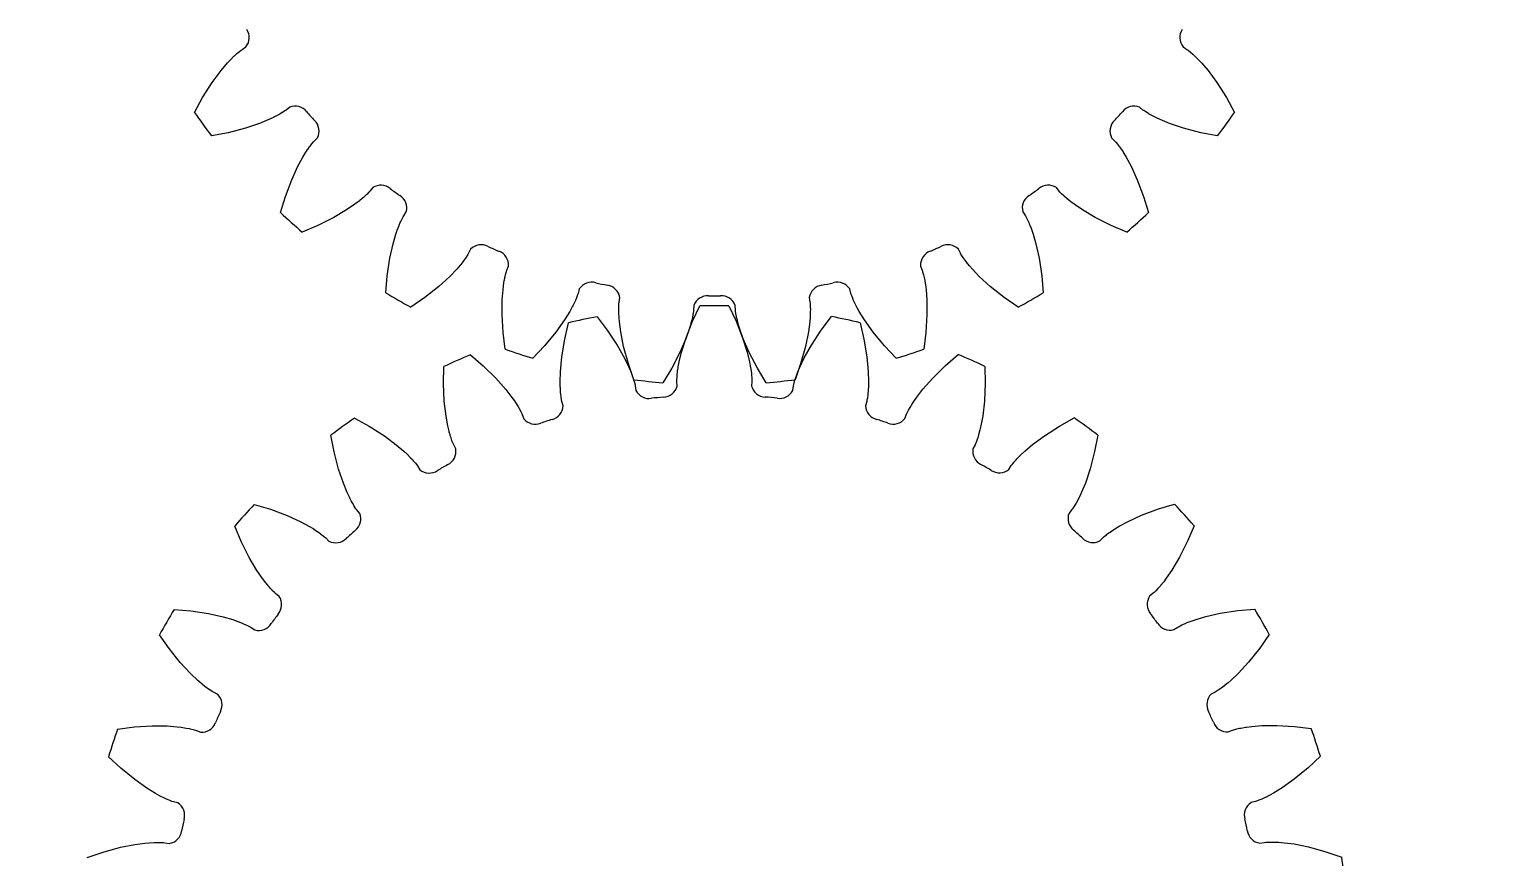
# Model space of a CAD drawing. Extents: x -3282 to 4846, y -1718 to 1845.
# Drawn here: x 4320.6 to 4432, y -786.8 to -723.9 of the extents above; entities that cross this region are included whole.
import ezdxf

# ---------------------------------------------------------------- set-up
doc = ezdxf.new("R2010")
doc.units = 0
doc.linetypes.add('DASHED', pattern=[11.05, 8.7, -2.35])
doc.linetypes.add('DOT', pattern=[2.2, 1.1, -1.1])
doc.layers.get('0').update_dxf_attribs({"linetype": 'CONTINUOUS'})
doc.layers.add('INVISIBLE', color=6, linetype='DOT')

msp = doc.modelspace()

# ---------------------------------------------------------------- linework, layer by layer
at = {"color": 1}
for p, q in [((4336.684682, -725.480173), (4336.752596, -725.430582)), ((4336.75259, -725.430586), (4337.046553, -725.243147)), ((4408.168902, -725.243147), (4408.462865, -725.430586)), ((4408.462865, -725.430586), (4408.554182, -725.497906)), ((4335.154983, -727.03525), (4335.648483, -726.456492)), ((4335.648483, -726.456492), (4335.867525, -726.222564)), ((4335.867525, -726.222564), (4336.13619, -725.954301)), ((4336.13619, -725.954301), (4336.142907, -725.94787)), ((4336.142907, -725.94787), (4336.308929, -725.793399)), ((4336.308929, -725.793399), (4336.364082, -725.744075)), ((4336.364082, -725.744075), (4336.547998, -725.587481)), ((4336.547998, -725.587481), (4336.684682, -725.480173)), ((4408.554182, -725.497906), (4408.735585, -725.644001)), ((4408.735585, -725.644001), (4408.74346, -725.65065)), ((4408.74346, -725.65065), (4408.90653, -725.793402)), ((4408.90653, -725.793402), (4408.983109, -725.863562)), ((4408.983109, -725.863562), (4409.072546, -725.947868)), ((4409.072546, -725.947868), (4409.238691, -726.110943)), ((4409.238691, -726.110943), (4409.291084, -726.164052)), ((4409.291084, -726.164052), (4409.566973, -726.456493)), ((4409.56697, -726.45649), (4410.060472, -727.03525)), ((4334.479932, -727.941947), (4335.154983, -727.03525)), ((4410.060472, -727.03525), (4410.735523, -727.941947)), ((4333.751033, -729.085309), (4334.479932, -727.941947)), ((4410.735523, -727.941947), (4411.464422, -729.085309)), ((4333.133275, -730.209898), (4333.751033, -729.085309)), ((4340.365152, -729.810807), (4340.096048, -730.032461)), ((4405.119407, -730.032461), (4404.850303, -729.810807)), ((4411.464422, -729.085309), (4412.082181, -730.209899)), ((4338.779168, -730.765505), (4338.076233, -731.056007)), ((4339.142546, -730.59349), (4338.779164, -730.765507)), ((4339.209246, -730.560073), (4339.142546, -730.59349)), ((4339.415681, -730.452453), (4339.209246, -730.560073)), ((4339.523499, -730.393446), (4339.415681, -730.452453)), ((4339.613889, -730.342295), (4339.523499, -730.393446)), ((4339.800046, -730.231318), (4339.613889, -730.342295)), ((4339.808803, -730.225884), (4339.800046, -730.231318)), ((4340.003804, -730.098505), (4339.808803, -730.225884)), ((4340.096048, -730.032461), (4340.003804, -730.098505)), ((4405.187552, -730.081722), (4405.119401, -730.032456)), ((4405.331846, -730.178556), (4405.187552, -730.081722)), ((4405.537609, -730.305081), (4405.331846, -730.178556)), ((4405.601562, -730.342292), (4405.537609, -730.305081)), ((4405.799776, -730.452454), (4405.601562, -730.342292)), ((4405.807968, -730.456854), (4405.799776, -730.452454)), ((4406.146123, -730.629473), (4405.807968, -730.456854)), ((4406.436289, -730.765506), (4406.146123, -730.629473)), ((4407.139222, -731.056007), (4406.43629, -730.765507)), ((4335.692668, -731.75774), (4334.432221, -731.997745)), ((4337.005311, -731.417834), (4335.692668, -731.75774)), ((4338.076233, -731.056007), (4337.005311, -731.417834)), ((4408.210144, -731.417834), (4407.139222, -731.056007)), ((4409.522787, -731.75774), (4408.210144, -731.417834)), ((4410.783233, -731.997745), (4409.522787, -731.75774)), ((4341.520289, -733.351536), (4341.727308, -733.033277)), ((4341.727308, -733.033277), (4341.732541, -733.02559)), ((4341.732541, -733.02559), (4341.862818, -732.839977)), ((4341.862818, -732.839977), (4341.906511, -732.780264)), ((4341.906511, -732.780264), (4342.05385, -732.588853)), ((4342.05385, -732.588853), (4342.165237, -732.455472)), ((4342.165237, -732.455472), (4342.221356, -732.392844)), ((4342.221351, -732.39285), (4342.46992, -732.148388)), ((4402.745535, -732.148388), (4402.994104, -732.39285)), ((4402.994104, -732.39285), (4403.069428, -732.477684)), ((4403.069428, -732.477684), (4403.216493, -732.658303)), ((4403.216493, -732.658303), (4403.222813, -732.666444)), ((4403.222813, -732.666444), (4403.352639, -732.83998)), ((4403.352639, -732.83998), (4403.412959, -732.924529)), ((4403.412959, -732.924529), (4403.482913, -733.025588)), ((4403.482913, -733.025588), (4403.611521, -733.219643)), ((4403.611521, -733.219643), (4403.651728, -733.282484)), ((4340.520498, -735.321844), (4340.992284, -734.29461)), ((4340.992284, -734.29461), (4341.35467, -733.625894)), ((4341.35467, -733.625893), (4341.520289, -733.351536)), ((4403.651728, -733.282484), (4403.860786, -733.625895)), ((4403.860784, -733.625891), (4404.223171, -734.29461)), ((4404.223171, -734.29461), (4404.694957, -735.321844)), ((4340.045245, -736.591767), (4340.520498, -735.321844)), ((4404.694957, -735.321844), (4405.17021, -736.591767)), ((4346.200341, -736.455073), (4346.041326, -736.602328)), ((4346.207777, -736.447937), (4346.200341, -736.455073)), ((4346.372034, -736.282798), (4346.207777, -736.447937)), ((4346.44853, -736.199019), (4346.372034, -736.282798)), ((4346.66567, -735.926258), (4346.44853, -736.199019)), ((4398.766925, -736.199019), (4398.549785, -735.926258)), ((4398.823339, -736.261371), (4398.76692, -736.199013)), ((4398.944346, -736.38609), (4398.823339, -736.261371)), ((4399.119307, -736.55263), (4398.944346, -736.38609)), ((4399.174126, -736.602325), (4399.119307, -736.55263)), ((4339.674802, -737.82022), (4340.045245, -736.591767)), ((4344.685661, -737.620141), (4343.713369, -738.196718)), ((4345.312836, -737.189839), (4344.685661, -737.620141)), ((4345.63251, -736.946032), (4345.312832, -737.189842)), ((4345.690804, -736.899477), (4345.63251, -736.946032)), ((4345.870352, -736.751289), (4345.690804, -736.899477)), ((4345.963546, -736.671155), (4345.870352, -736.751289)), ((4346.041326, -736.602328), (4345.963546, -736.671155)), ((4399.345104, -736.75129), (4399.174126, -736.602325)), ((4399.352203, -736.757298), (4399.345104, -736.75129)), ((4399.647079, -736.996451), (4399.352203, -736.757298)), ((4399.902621, -737.18984), (4399.647079, -736.996451)), ((4400.529794, -737.620141), (4399.902621, -737.189841)), ((4401.502086, -738.196718), (4400.529794, -737.620141)), ((4405.17021, -736.591767), (4405.540653, -737.820221)), ((4342.50008, -738.80211), (4341.317077, -739.298933)), ((4343.713369, -738.196718), (4342.50008, -738.80211)), ((4348.531722, -739.149448), (4348.668049, -738.795102)), ((4348.668049, -738.795102), (4348.671569, -738.786494)), ((4348.671569, -738.786494), (4348.760408, -738.577851)), ((4348.760408, -738.577851), (4348.790731, -738.510359)), ((4348.790731, -738.510359), (4348.895054, -738.292498)), ((4348.895054, -738.292498), (4348.976275, -738.138872)), ((4348.976275, -738.138872), (4349.018147, -738.065945)), ((4349.018143, -738.065952), (4349.210454, -737.775152)), ((4396.005001, -737.775152), (4396.197312, -738.065952)), ((4396.197312, -738.065952), (4396.253352, -738.164593)), ((4396.253352, -738.164593), (4396.359651, -738.371841)), ((4396.359651, -738.371841), (4396.364139, -738.381118)), ((4396.364139, -738.381118), (4396.455049, -738.577855)), ((4396.455049, -738.577855), (4396.496471, -738.673097)), ((4396.496471, -738.673097), (4396.543886, -738.786493)), ((4396.543886, -738.786493), (4396.629337, -739.003046)), ((4402.715375, -738.80211), (4401.502086, -738.196718)), ((4403.898377, -739.298932), (4402.715375, -738.80211)), ((4348.211332, -740.181691), (4348.426765, -739.452244)), ((4348.426765, -739.452244), (4348.531722, -739.149448)), ((4396.629337, -739.003046), (4396.6556, -739.072873)), ((4396.6556, -739.072873), (4396.788691, -739.452245)), ((4396.788689, -739.452241), (4397.004123, -740.181691)), ((4347.963429, -741.284568), (4348.211332, -740.181691)), ((4353.886889, -741.00792), (4353.760556, -741.203601)), ((4353.944295, -740.910067), (4353.886889, -741.00792)), ((4354.09998, -740.598121), (4353.944295, -740.910067)), ((4391.27116, -740.910067), (4391.115475, -740.598121)), ((4391.313377, -740.982786), (4391.271156, -740.91006)), ((4391.40581, -741.129938), (4391.313377, -740.982786)), ((4397.004123, -740.181691), (4397.252026, -741.284568)), ((4347.762594, -742.62555), (4347.963429, -741.284568)), ((4353.039422, -742.11536), (4352.515416, -742.666655)), ((4353.301419, -741.810417), (4353.039419, -742.115363)), ((4353.34876, -741.752759), (4353.301419, -741.810417)), ((4353.493575, -741.570479), (4353.34876, -741.752759)), ((4353.568071, -741.472719), (4353.493575, -741.570479)), ((4353.629842, -741.389225), (4353.568071, -741.472719)), ((4353.754766, -741.212127), (4353.629842, -741.389225)), ((4353.760556, -741.203601), (4353.754766, -741.212127)), ((4356.845913, -742.20195), (4356.97356, -741.877522)), ((4388.241895, -741.877522), (4388.369542, -742.20195)), ((4391.542322, -741.329215), (4391.40581, -741.129938)), ((4391.58561, -741.389222), (4391.542322, -741.329215)), ((4391.721881, -741.57048), (4391.58561, -741.389222)), ((4391.727575, -741.577833), (4391.721881, -741.57048)), ((4391.966285, -741.873067), (4391.727575, -741.577833)), ((4392.176035, -742.115361), (4391.966285, -741.873067)), ((4392.700039, -742.666655), (4392.176035, -742.115362)), ((4397.252026, -741.284568), (4397.452861, -742.62555)), ((4347.655656, -743.904178), (4347.762594, -742.62555)), ((4352.515416, -742.666655), (4351.684249, -743.432784)), ((4356.595393, -743.362902), (4356.655068, -742.987956)), ((4356.655068, -742.987956), (4356.656721, -742.978804)), ((4356.656721, -742.978804), (4356.70024, -742.75625)), ((4356.70024, -742.75625), (4356.715868, -742.683928)), ((4356.715868, -742.683928), (4356.772615, -742.449137)), ((4356.772615, -742.449137), (4356.820121, -742.281982)), ((4356.820121, -742.281982), (4356.845915, -742.201943)), ((4388.369542, -742.20195), (4388.403849, -742.310088)), ((4388.403849, -742.310088), (4388.464735, -742.534908)), ((4388.464735, -742.534908), (4388.467197, -742.544915)), ((4388.467197, -742.544915), (4388.515216, -742.756254)), ((4388.515216, -742.756254), (4388.535932, -742.858027)), ((4388.535932, -742.858027), (4388.558733, -742.978802)), ((4388.558733, -742.978802), (4388.597294, -743.20839)), ((4388.597294, -743.20839), (4388.608465, -743.282152)), ((4393.531206, -743.432784), (4392.700039, -742.666655)), ((4397.452861, -742.62555), (4397.559799, -743.90418)), ((4350.623341, -744.277203), (4349.569485, -745.009129)), ((4351.684249, -743.432784), (4350.623341, -744.277203)), ((4356.49662, -744.439201), (4356.555684, -743.680903)), ((4356.555684, -743.680903), (4356.595393, -743.362902)), ((4362.133156, -744.294575), (4362.047783, -744.493777)), ((4362.137047, -744.285031), (4362.133156, -744.294575)), ((4362.219935, -744.06736), (4362.137047, -744.285031)), ((4362.255741, -743.95971), (4362.219935, -744.06736)), ((4362.343167, -743.622213), (4362.255741, -743.95971)), ((4365.36255, -744.620083), (4365.419955, -744.276204)), ((4379.7955, -744.276204), (4379.852905, -744.620083)), ((4382.959714, -743.95971), (4382.872288, -743.622213)), ((4382.985889, -744.039617), (4382.959711, -743.959703)), ((4383.045707, -744.202772), (4382.985889, -744.039617)), ((4383.137804, -744.426077), (4383.045707, -744.202772)), ((4388.608465, -743.282152), (4388.659771, -743.680905)), ((4388.659771, -743.680901), (4388.718835, -744.439201)), ((4394.592114, -744.277203), (4393.531206, -743.432784)), ((4395.645969, -745.009129), (4394.592114, -744.277203)), ((4356.483435, -745.569519), (4356.49662, -744.439201)), ((4361.621236, -745.326798), (4361.223303, -745.974993)), ((4361.814108, -744.974047), (4361.621234, -745.326802)), ((4361.848426, -744.907806), (4361.814108, -744.974047)), ((4361.952178, -744.699401), (4361.848426, -744.907806)), ((4362.004721, -744.588289), (4361.952178, -744.699401)), ((4362.047783, -744.493777), (4362.004721, -744.588289)), ((4365.335305, -745.192556), (4365.335555, -745.118566)), ((4365.339009, -745.419296), (4365.335305, -745.192556)), ((4365.335555, -745.118566), (4365.342247, -744.877107)), ((4365.339295, -745.428591), (4365.339009, -745.419296)), ((4365.35888, -745.807751), (4365.339295, -745.428591)), ((4365.342247, -744.877107), (4365.353961, -744.703728)), ((4365.353961, -744.703728), (4365.362551, -744.620075)), ((4370.94075, -746.066847), (4371.487074, -744.905873)), ((4371.006977, -745.327407), (4370.971157, -745.557555)), ((4371.019619, -745.214665), (4371.006977, -745.327407)), ((4371.034965, -744.866365), (4371.019619, -745.214665)), ((4373.696973, -744.905151), (4374.244056, -746.065766)), ((4374.195836, -745.214665), (4374.18049, -744.866365)), ((4374.204826, -745.298268), (4374.195835, -745.214657)), ((4374.229415, -745.470294), (4374.204826, -745.298268)), ((4374.273071, -745.707867), (4374.229415, -745.470294)), ((4379.852905, -744.620083), (4379.863979, -744.73299)), ((4379.863979, -744.73299), (4379.876793, -744.965556)), ((4379.876446, -745.419294), (4379.86643, -745.651881)), ((4379.879253, -745.296417), (4379.876446, -745.419294)), ((4379.876793, -744.965556), (4379.87712, -744.975857)), ((4379.87712, -744.975857), (4379.88015, -745.192561)), ((4379.88015, -745.192561), (4379.879253, -745.296417)), ((4383.16767, -744.493772), (4383.137804, -744.426077)), ((4383.263277, -744.699402), (4383.16767, -744.493772)), ((4383.267319, -744.707778), (4383.263277, -744.699402)), ((4383.439429, -745.046192), (4383.267319, -744.707778)), ((4383.59422, -745.3268), (4383.439429, -745.046192)), ((4383.992152, -745.974993), (4383.59422, -745.326801)), ((4388.718835, -744.439201), (4388.73202, -745.569519)), ((4356.565794, -746.922954), (4356.483435, -745.569519)), ((4361.223303, -745.974993), (4360.569585, -746.89719)), ((4361.240886, -747.436756), (4361.533891, -746.187565)), ((4363.695349, -745.727395), (4364.471782, -746.748903)), ((4365.386155, -746.127059), (4365.35888, -745.807751)), ((4365.48604, -746.881066), (4365.386155, -746.127059)), ((4370.4446, -747.328752), (4370.94075, -746.066847)), ((4370.798529, -746.298656), (4370.683212, -746.683804)), ((4370.818325, -746.226728), (4370.798529, -746.298656)), ((4370.87648, -746.001305), (4370.818325, -746.226728)), ((4370.904773, -745.881697), (4370.87648, -746.001305)), ((4370.927244, -745.780297), (4370.904773, -745.881697)), ((4370.969335, -745.567699), (4370.927244, -745.780297)), ((4370.971157, -745.557555), (4370.969335, -745.567699)), ((4374.244056, -746.065766), (4374.741032, -747.327346)), ((4374.28821, -745.780293), (4374.273071, -745.707867)), ((4374.338975, -746.001307), (4374.28821, -745.780293)), ((4374.341187, -746.01034), (4374.338975, -746.001307)), ((4374.439176, -746.377142), (4374.341187, -746.01034)), ((4374.532243, -746.683802), (4374.439176, -746.377142)), ((4379.829301, -746.127056), (4379.729415, -746.881066)), ((4379.86202, -745.726354), (4379.8293, -746.127061)), ((4379.86643, -745.651881), (4379.86202, -745.726354)), ((4380.713469, -746.743588), (4381.489234, -745.721571)), ((4383.650993, -746.180329), (4383.944815, -747.429327)), ((4384.64587, -746.89719), (4383.992152, -745.974993)), ((4388.73202, -745.569519), (4388.649661, -746.922954)), ((4356.727035, -748.195875), (4356.565794, -746.922954)), ((4360.569585, -746.89719), (4359.707426, -747.943732)), ((4361.017943, -748.774241), (4361.240886, -747.436756)), ((4364.471782, -746.748903), (4365.220195, -747.879587)), ((4365.70815, -747.989425), (4365.48604, -746.881066)), ((4370.428743, -747.400565), (4369.981046, -748.438525)), ((4370.108205, -748.407932), (4370.4446, -747.328752)), ((4370.683213, -746.6838), (4370.428743, -747.400565)), ((4374.786712, -747.400565), (4374.532243, -746.683802)), ((4374.741032, -747.327346), (4375.078133, -748.406306)), ((4375.234409, -748.438525), (4374.786712, -747.400565)), ((4379.729415, -746.881066), (4379.507305, -747.989425)), ((4379.965797, -747.874762), (4380.713469, -746.743588)), ((4383.944815, -747.429327), (4384.168633, -748.766665)), ((4385.508029, -747.943732), (4384.64587, -746.89719)), ((4388.649661, -746.922954), (4388.48842, -748.195876)), ((4354.083238, -748.611126), (4355.055088, -749.448882)), ((4359.707426, -747.943732), (4358.828774, -748.878773)), ((4360.913273, -749.899779), (4361.017943, -748.774241)), ((4365.220195, -747.879587), (4365.774258, -748.864882)), ((4366.070104, -749.296161), (4365.70815, -747.989425)), ((4369.981046, -748.438525), (4369.355315, -749.641451)), ((4369.930293, -749.147429), (4370.108205, -748.407932)), ((4375.078133, -748.406306), (4375.256529, -749.145684)), ((4375.86014, -749.641451), (4375.234409, -748.438525)), ((4379.507305, -747.989425), (4379.145351, -749.296161)), ((4379.412378, -748.860419), (4379.965797, -747.874762)), ((4384.168633, -748.766665), (4384.27404, -749.892135)), ((4386.38668, -748.878772), (4385.508029, -747.943732)), ((4390.131928, -749.437403), (4391.103231, -748.599011)), ((4352.037807, -750.793445), (4352.064688, -749.510633)), ((4355.055088, -749.448882), (4356.022228, -750.399254)), ((4360.892999, -750.660106), (4360.913273, -749.899779)), ((4365.774258, -748.864882), (4366.10248, -749.551012)), ((4366.492477, -750.507742), (4366.070104, -749.296161)), ((4366.102481, -749.551013), (4366.227189, -749.846223)), ((4366.227189, -749.846223), (4366.363098, -750.200729)), ((4369.355315, -749.641451), (4368.69027, -750.73874)), ((4369.794058, -749.968341), (4369.809654, -749.846426)), ((4369.809654, -749.846426), (4369.843851, -749.616148)), ((4369.843851, -749.616148), (4369.855997, -749.542541)), ((4369.855997, -749.542541), (4369.930294, -749.147425)), ((4375.256529, -749.145684), (4375.317134, -749.460372)), ((4375.317134, -749.460372), (4375.376367, -749.835388)), ((4375.376367, -749.835388), (4375.377626, -749.844602)), ((4375.377626, -749.844602), (4375.405084, -750.069703)), ((4376.525184, -750.738739), (4375.86014, -749.641451)), ((4379.145351, -749.296161), (4378.722978, -750.507743)), ((4378.902599, -749.987271), (4378.929783, -749.917797)), ((4378.929783, -749.917797), (4379.084606, -749.546763)), ((4379.084604, -749.546767), (4379.412378, -748.860419)), ((4384.27404, -749.892135), (4384.294811, -750.652446)), ((4389.16541, -750.388409), (4390.131928, -749.437403)), ((4393.122368, -749.497199), (4393.150089, -750.779992)), ((4352.097815, -752.148055), (4352.037807, -750.793445)), ((4356.022228, -750.399254), (4356.769039, -751.247822)), ((4360.902475, -751.062031), (4360.892999, -750.660102)), ((4360.905898, -751.136555), (4360.902475, -751.062031)), ((4366.363098, -750.200729), (4366.366245, -750.20948)), ((4366.366245, -750.20948), (4366.439904, -750.423953)), ((4366.439904, -750.423953), (4366.462554, -750.494392)), ((4366.462554, -750.494392), (4366.53088, -750.726078)), ((4366.53088, -750.726078), (4366.573371, -750.894578)), ((4366.573371, -750.894578), (4366.591079, -750.976785)), ((4366.591078, -750.976778), (4366.642859, -751.321548)), ((4369.749786, -750.643739), (4369.750537, -750.530293)), ((4369.771046, -750.991727), (4369.749786, -750.643739)), ((4369.750537, -750.530293), (4369.762028, -750.297658)), ((4369.762028, -750.297658), (4369.762776, -750.287379)), ((4369.762776, -750.287379), (4369.782343, -750.071538)), ((4369.782343, -750.071538), (4369.794058, -749.968341)), ((4375.405084, -750.069703), (4375.412594, -750.143312)), ((4375.412594, -750.143312), (4375.431257, -750.384141)), ((4375.438016, -750.641878), (4375.416984, -750.98988)), ((4375.431257, -750.384141), (4375.437786, -750.557793)), ((4375.437786, -750.557793), (4375.438016, -750.641885)), ((4378.545385, -751.317653), (4378.596941, -750.972849)), ((4378.596941, -750.972849), (4378.621263, -750.862038)), ((4378.621263, -750.862038), (4378.68087, -750.636876)), ((4378.68087, -750.636876), (4378.683738, -750.626977)), ((4378.683738, -750.626977), (4378.747754, -750.419921)), ((4378.747754, -750.419921), (4378.780668, -750.321415)), ((4378.780668, -750.321415), (4378.821271, -750.205406)), ((4378.821271, -750.205406), (4378.902599, -749.987271)), ((4384.288665, -750.972858), (4384.268634, -751.351995)), ((4384.294811, -750.652446), (4384.288665, -750.972858)), ((4388.419156, -751.237465), (4389.16541, -750.388409)), ((4393.150089, -750.779992), (4393.090968, -752.134641)), ((4352.229445, -753.27076), (4352.097815, -752.148055)), ((4356.769039, -751.247822), (4357.232743, -751.850717)), ((4357.232743, -751.850718), (4357.416104, -752.113549)), ((4357.416104, -752.113549), (4357.622749, -752.432051)), ((4360.920325, -751.368911), (4360.905898, -751.136555)), ((4360.930418, -751.491405), (4360.920325, -751.368911)), ((4360.940415, -751.594782), (4360.930418, -751.491405)), ((4360.966151, -751.809974), (4360.940415, -751.594782)), ((4360.967557, -751.820184), (4360.966151, -751.809974)), ((4361.004684, -752.050124), (4360.967557, -751.820184)), ((4361.027536, -752.161248), (4361.004684, -752.050124)), ((4361.120683, -752.497212), (4361.027536, -752.161248)), ((4384.161256, -752.153678), (4384.06833, -752.489702)), ((4384.178514, -752.071383), (4384.161255, -752.153685)), ((4384.208232, -751.900168), (4384.178514, -752.071383)), ((4384.240048, -751.660721), (4384.208232, -751.900168)), ((4384.248006, -751.58716), (4384.240048, -751.660721)), ((4384.267949, -751.361269), (4384.248006, -751.58716)), ((4384.268634, -751.351995), (4384.267949, -751.361269)), ((4387.686231, -752.233703), (4387.727265, -752.171399)), ((4387.727265, -752.171399), (4387.955847, -751.840662)), ((4387.955844, -751.840666), (4388.419156, -751.237465)), ((4393.090968, -752.134641), (4392.960072, -753.257431)), ((4352.367695, -754.018687), (4352.229445, -753.27076)), ((4357.622749, -752.432051), (4357.627646, -752.439957)), ((4357.627646, -752.439957), (4357.744287, -752.634428)), ((4357.744287, -752.634428), (4357.781088, -752.698619)), ((4357.781088, -752.698619), (4357.896091, -752.911036)), ((4357.896091, -752.911036), (4357.972687, -753.067019)), ((4357.972687, -753.067019), (4358.007099, -753.143748)), ((4358.007097, -753.143741), (4358.129428, -753.470212)), ((4387.060221, -753.460744), (4387.182339, -753.134194)), ((4387.182339, -753.134194), (4387.229168, -753.030861)), ((4387.229168, -753.030861), (4387.334286, -752.823012)), ((4387.334286, -752.823012), (4387.33915, -752.813926)), ((4387.33915, -752.813926), (4387.444817, -752.624705)), ((4387.444817, -752.624705), (4387.497492, -752.535195)), ((4387.497492, -752.535195), (4387.561327, -752.430163)), ((4387.561327, -752.430163), (4387.686231, -752.233703)), ((4392.960072, -753.257431), (4392.822313, -754.005446)), ((4345.280737, -753.430311), (4346.405528, -754.047701)), ((4346.405528, -754.047701), (4347.549128, -754.776226)), ((4352.460528, -754.409858), (4352.367694, -754.018683)), ((4352.479371, -754.482043), (4352.460528, -754.409858)), ((4392.749683, -754.317579), (4392.651263, -754.684266)), ((4392.822313, -754.005447), (4392.749683, -754.317579)), ((4397.641373, -754.759833), (4398.784496, -754.03056)), ((4398.784496, -754.03056), (4399.908885, -753.412434)), ((4343.733732, -755.99021), (4343.493314, -754.729842)), ((4347.549128, -754.776226), (4348.456046, -755.45098)), ((4348.456046, -755.45098), (4349.034966, -755.944291)), ((4352.541793, -754.706321), (4352.479371, -754.482043)), ((4352.577132, -754.82404), (4352.541793, -754.706321)), ((4352.608405, -754.92308), (4352.577132, -754.82404)), ((4352.678319, -755.128218), (4352.608405, -754.92308)), ((4352.681817, -755.137913), (4352.678319, -755.128218)), ((4352.76594, -755.355109), (4352.681817, -755.137913)), ((4352.811397, -755.459053), (4352.76594, -755.355109)), ((4352.972358, -755.768309), (4352.811397, -755.459053)), ((4392.379552, -755.446105), (4392.218793, -755.755466)), ((4392.413543, -755.369196), (4392.379549, -755.446112)), ((4392.478209, -755.207902), (4392.413543, -755.369196)), ((4392.559113, -754.980303), (4392.478209, -755.207902)), ((4392.582192, -754.910003), (4392.559113, -754.980303)), ((4392.648665, -754.693195), (4392.582192, -754.910003)), ((4392.651263, -754.684266), (4392.648665, -754.693195)), ((4396.156298, -755.928872), (4396.734898, -755.435181)), ((4396.734898, -755.435181), (4397.641373, -754.759833)), ((4401.697155, -754.710796), (4401.457563, -755.971321)), ((4344.074068, -757.302742), (4343.733732, -755.99021)), ((4349.034966, -755.944291), (4349.268965, -756.163256)), ((4349.268965, -756.163256), (4349.537316, -756.431834)), ((4349.537316, -756.431834), (4349.543749, -756.438548)), ((4349.543749, -756.438548), (4349.698275, -756.604519)), ((4349.698275, -756.604519), (4349.747616, -756.659656)), ((4395.350728, -756.752647), (4395.493427, -756.58953)), ((4395.493427, -756.58953), (4395.563562, -756.512927)), ((4395.563562, -756.512927), (4395.647839, -756.423463)), ((4395.647839, -756.423463), (4395.810859, -756.257265)), ((4395.810859, -756.257265), (4395.863951, -756.204854)), ((4395.863951, -756.204854), (4396.156302, -755.92887)), ((4401.457563, -755.971321), (4401.118086, -757.284075)), ((4344.436245, -758.373546), (4344.074068, -757.302742)), ((4349.747616, -756.659656), (4349.904271, -756.843521)), ((4349.904271, -756.843521), (4350.011623, -756.98017)), ((4350.011623, -756.98017), (4350.061237, -757.048068)), ((4350.061233, -757.048062), (4350.248768, -757.341964)), ((4394.943413, -757.327338), (4395.130756, -757.033313)), ((4395.130756, -757.033313), (4395.198046, -756.941975)), ((4395.198046, -756.941975), (4395.344081, -756.760523)), ((4395.344081, -756.760523), (4395.350728, -756.752647)), ((4401.118086, -757.284075), (4400.75661, -758.355116)), ((4344.726977, -759.076385), (4344.436245, -758.373546)), ((4400.75661, -758.355116), (4400.466339, -759.058143)), ((4337.672556, -759.974328), (4338.90113, -760.344369)), ((4344.899111, -759.439707), (4344.726975, -759.076381)), ((4344.93255, -759.506396), (4344.899111, -759.439707)), ((4345.040237, -759.712796), (4344.93255, -759.506396)), ((4345.09928, -759.820594), (4345.040237, -759.712796)), ((4345.150461, -759.910968), (4345.09928, -759.820594)), ((4345.261498, -760.097088), (4345.150461, -759.910968)), ((4400.006208, -759.956974), (4399.87975, -760.162779)), ((4400.043398, -759.893009), (4400.006208, -759.956974)), ((4400.153495, -759.694759), (4400.043398, -759.893009)), ((4400.157893, -759.686565), (4400.153495, -759.694759)), ((4400.330401, -759.348354), (4400.157893, -759.686565)), ((4400.466339, -759.058143), (4400.330401, -759.348354)), ((4406.293013, -760.322316), (4407.521347, -759.951471)), ((4338.90113, -760.344369), (4340.171208, -760.819206)), ((4340.171208, -760.819206), (4341.198597, -761.290656)), ((4345.266935, -760.105844), (4345.261498, -760.097088)), ((4345.394378, -760.300803), (4345.266935, -760.105844)), ((4345.460452, -760.393025), (4345.394378, -760.300803)), ((4345.682194, -760.662057), (4345.460452, -760.393025)), ((4399.733725, -760.375265), (4399.512159, -760.644442)), ((4399.782963, -760.307104), (4399.73372, -760.375271)), ((4399.87975, -760.162779), (4399.782963, -760.307104)), ((4403.996166, -761.270107), (4405.023246, -760.797984)), ((4405.023246, -760.797984), (4406.293013, -760.322316)), ((4336.69159, -762.799927), (4336.19438, -761.617087)), ((4341.198597, -761.290656), (4341.867432, -761.652823)), ((4341.867432, -761.652823), (4342.141843, -761.818352)), ((4342.141843, -761.818352), (4342.46017, -762.025268)), ((4342.46017, -762.025268), (4342.467859, -762.030498)), ((4342.467859, -762.030498), (4342.653515, -762.160714)), ((4342.653515, -762.160714), (4342.713242, -762.204387)), ((4342.713242, -762.204387), (4342.904701, -762.351664)), ((4402.368328, -762.270998), (4402.541822, -762.141114)), ((4402.541822, -762.141114), (4402.626351, -762.080767)), ((4402.626351, -762.080767), (4402.727387, -762.01078)), ((4402.727387, -762.01078), (4402.9214, -761.882108)), ((4402.9214, -761.882108), (4402.984228, -761.841881)), ((4402.984228, -761.841881), (4403.327571, -761.63271)), ((4403.327567, -761.632712), (4403.996166, -761.270107)), ((4409.000595, -761.593263), (4408.50416, -762.776428)), ((4337.297379, -764.013018), (4336.69159, -762.799927)), ((4342.904701, -762.351664), (4343.038118, -762.463008)), ((4343.038118, -762.463008), (4343.100764, -762.519106)), ((4343.100759, -762.519101), (4343.345302, -762.76759)), ((4401.850429, -762.748445), (4402.094809, -762.499796)), ((4402.094809, -762.499796), (4402.179619, -762.424444)), ((4402.179619, -762.424444), (4402.360189, -762.27732)), ((4402.360189, -762.27732), (4402.368328, -762.270998)), ((4408.50416, -762.776428), (4407.899165, -763.989914)), ((4337.874275, -764.985121), (4337.297379, -764.013018)), ((4407.899165, -763.989914), (4407.322906, -764.962395)), ((4338.304782, -765.612155), (4337.874275, -764.985121)), ((4407.322906, -764.962395), (4406.892811, -765.589709)), ((4338.548693, -765.931749), (4338.304779, -765.612152)), ((4338.595267, -765.990028), (4338.548693, -765.931749)), ((4338.743514, -766.169528), (4338.595267, -765.990028)), ((4338.823679, -766.262695), (4338.743514, -766.169528)), ((4338.892531, -766.340453), (4338.823679, -766.262695)), ((4339.039838, -766.49942), (4338.892531, -766.340453)), ((4339.046976, -766.506854), (4339.039838, -766.49942)), ((4339.212169, -766.671056), (4339.046976, -766.506854)), ((4339.295974, -766.747525), (4339.212169, -766.671056)), ((4405.964695, -766.669295), (4405.902355, -766.725734)), ((4406.089374, -766.548247), (4405.964695, -766.669295)), ((4406.255857, -766.373231), (4406.089374, -766.548247)), ((4406.305534, -766.318396), (4406.255857, -766.373231)), ((4406.454443, -766.147369), (4406.305534, -766.318396)), ((4406.460449, -766.140269), (4406.454443, -766.147369)), ((4406.699505, -765.845314), (4406.460449, -766.140269)), ((4406.892811, -765.589709), (4406.699505, -765.845314)), ((4339.568805, -766.964576), (4339.295974, -766.747525)), ((4405.902361, -766.725729), (4405.629672, -766.942958)), ((4331.591209, -767.957172), (4332.869872, -768.063692)), ((4332.869872, -768.063692), (4334.21092, -768.264089)), ((4334.21092, -768.264089), (4335.313878, -768.51163)), ((4335.313878, -768.51163), (4336.043396, -768.726824)), ((4336.043396, -768.726824), (4336.346226, -768.831683)), ((4336.346226, -768.831683), (4336.700617, -768.967893)), ((4408.490562, -768.947921), (4408.707087, -768.862399)), ((4408.707087, -768.862399), (4408.776906, -768.836113)), ((4408.776906, -768.836113), (4409.156235, -768.702899)), ((4409.156231, -768.7029), (4409.88561, -768.487228)), ((4409.88561, -768.487228), (4410.988405, -768.238964)), ((4410.988405, -768.238964), (4412.329322, -768.03769)), ((4412.329322, -768.03769), (4413.607917, -767.930333)), ((4331.219155, -770.92498), (4330.486884, -769.871363)), ((4336.700617, -768.967893), (4336.709226, -768.97141)), ((4336.709226, -768.97141), (4336.917898, -769.060181)), ((4336.917898, -769.060181), (4336.9854, -769.090482)), ((4336.9854, -769.090482), (4337.203295, -769.194734)), ((4337.203295, -769.194734), (4337.356947, -769.275905)), ((4337.356947, -769.275905), (4337.429888, -769.317753)), ((4337.429881, -769.317749), (4337.720744, -769.509964)), ((4407.479398, -769.487137), (4407.770135, -769.294731)), ((4407.770135, -769.294731), (4407.868758, -769.238658)), ((4407.868758, -769.238658), (4408.075971, -769.132292)), ((4408.075971, -769.132292), (4408.085247, -769.1278)), ((4408.085247, -769.1278), (4408.281954, -769.036826)), ((4408.281954, -769.036826), (4408.377182, -768.995373)), ((4408.377182, -768.995373), (4408.490562, -768.947921)), ((4414.713492, -769.843802), (4413.981911, -770.897897)), ((4332.063922, -771.985611), (4331.219155, -770.92498)), ((4413.981911, -770.897897), (4413.137839, -771.95908)), ((4332.830323, -772.816528), (4332.063922, -771.985611)), ((4413.137839, -771.95908), (4412.371982, -772.790499)), ((4333.38179, -773.340352), (4332.830323, -772.816528)), ((4333.686818, -773.60225), (4333.381787, -773.34035)), ((4411.82086, -773.314683), (4411.578635, -773.524512)), ((4412.371982, -772.790499), (4411.82086, -773.314682)), ((4333.744492, -773.649573), (4333.686818, -773.60225)), ((4333.926819, -773.794328), (4333.744492, -773.649573)), ((4334.024603, -773.868792), (4333.926819, -773.794328)), ((4334.108117, -773.930535), (4334.024603, -773.868792)), ((4334.285256, -774.055402), (4334.108117, -773.930535)), ((4334.293784, -774.061189), (4334.285256, -774.055402)), ((4334.489507, -774.187457), (4334.293784, -774.061189)), ((4334.587379, -774.244831), (4334.489507, -774.187457)), ((4334.899375, -774.400414), (4334.587379, -774.244831)), ((4410.615862, -774.219952), (4410.303967, -774.375739)), ((4410.688567, -774.177711), (4410.615855, -774.219956)), ((4410.835689, -774.08523), (4410.688567, -774.177711)), ((4411.034921, -773.948653), (4410.835689, -774.08523)), ((4411.094914, -773.905345), (4411.034921, -773.948653)), ((4411.276128, -773.769015), (4411.094914, -773.905345)), ((4411.283478, -773.763318), (4411.276128, -773.769015)), ((4411.578635, -773.524512), (4411.283478, -773.763318)), ((4327.302481, -777.029955), (4328.57535, -776.868298)), ((4328.57535, -776.868298), (4329.928757, -776.785496)), ((4329.928757, -776.785496), (4331.05908, -776.798311)), ((4331.05908, -776.798311), (4331.817397, -776.857127)), ((4331.817397, -776.857127), (4332.135411, -776.896732)), ((4332.135411, -776.896732), (4332.510377, -776.956284)), ((4332.510377, -776.956284), (4332.519529, -776.957934)), ((4332.519529, -776.957934), (4332.742098, -777.00138)), ((4332.742098, -777.00138), (4332.814425, -777.016984)), ((4332.814425, -777.016984), (4333.049234, -777.073655)), ((4333.049234, -777.073655), (4333.216404, -777.121106)), ((4333.216404, -777.121106), (4333.296451, -777.146874)), ((4333.296445, -777.146872), (4333.620915, -777.274413)), ((4411.584308, -777.248901), (4411.908695, -777.121147)), ((4411.908695, -777.121147), (4412.016821, -777.086805)), ((4412.016821, -777.086805), (4412.241621, -777.025845)), ((4412.241621, -777.025845), (4412.251628, -777.02338)), ((4412.251628, -777.02338), (4412.462951, -776.975291)), ((4412.462951, -776.975291), (4412.564717, -776.954543)), ((4412.564717, -776.954543), (4412.685485, -776.931701)), ((4412.685485, -776.931701), (4412.91506, -776.893066)), ((4412.91506, -776.893066), (4412.988818, -776.881871)), ((4412.988818, -776.881871), (4413.387554, -776.830434)), ((4413.38755, -776.830434), (4414.145831, -776.771122)), ((4414.145831, -776.771122), (4415.276145, -776.757567)), ((4415.276145, -776.757567), (4416.629606, -776.839484)), ((4416.629606, -776.839484), (4417.902581, -777.000308)), ((4327.5556, -780.010263), (4326.620271, -779.131918)), ((4328.602424, -780.87208), (4327.5556, -780.010263)), ((4417.651412, -779.980781), (4416.605152, -780.843282)), ((4418.586165, -779.101824), (4417.651412, -779.980781)), ((4329.524834, -781.525496), (4328.602424, -780.87208)), ((4416.605152, -780.843282), (4415.68317, -781.497302)), ((4330.17316, -781.923217), (4329.524834, -781.525496)), ((4330.525974, -782.115973), (4330.173156, -781.923215)), ((4330.592226, -782.15027), (4330.525974, -782.115973)), ((4330.800665, -782.253954), (4330.592226, -782.15027)), ((4330.911794, -782.306461), (4330.800665, -782.253954)), ((4414.407818, -782.226594), (4414.202219, -782.322268)), ((4414.416192, -782.22255), (4414.407818, -782.226594)), ((4414.754549, -782.050329), (4414.416192, -782.22255)), ((4415.035107, -781.895446), (4414.754549, -782.050329)), ((4415.68317, -781.497302), (4415.035107, -781.895446)), ((4331.006321, -782.349491), (4330.911794, -782.306461)), ((4331.20555, -782.4348), (4331.006321, -782.349491)), ((4331.215095, -782.438687), (4331.20555, -782.4348)), ((4331.432793, -782.521504), (4331.215095, -782.438687)), ((4331.540455, -782.557275), (4331.432793, -782.521504)), ((4331.877981, -782.64459), (4331.540455, -782.557275)), ((4413.668225, -782.5304), (4413.330756, -782.617936)), ((4413.748123, -782.504198), (4413.668218, -782.530402)), ((4413.911258, -782.444327), (4413.748123, -782.504198)), ((4414.134533, -782.352157), (4413.911258, -782.444327)), ((4414.202219, -782.322268), (4414.134533, -782.352157)), ((4414.442517, -785.625881), (4414.675079, -785.612992)), ((4414.675079, -785.612992), (4414.68538, -785.612661)), ((4414.68538, -785.612661), (4414.902083, -785.60956)), ((4414.902083, -785.60956), (4415.005939, -785.610423)), ((4415.005939, -785.610423), (4415.128817, -785.61319)), ((4415.128817, -785.61319), (4415.361408, -785.62313)), ((4324.99381, -786.796153), (4326.205253, -786.373384)), ((4326.205253, -786.373384), (4327.51187, -786.011002)), ((4327.51187, -786.011002), (4328.620156, -785.78853)), ((4328.620156, -785.78853), (4329.374131, -785.688398)), ((4329.374131, -785.688398), (4329.69343, -785.661018)), ((4329.69343, -785.661018), (4330.072584, -785.641309)), ((4330.072584, -785.641309), (4330.081879, -785.641021)), ((4330.081879, -785.641021), (4330.308617, -785.637242)), ((4330.308617, -785.637242), (4330.382607, -785.637468)), ((4330.382607, -785.637468), (4330.624068, -785.644081)), ((4330.624068, -785.644081), (4330.797451, -785.655738)), ((4330.797451, -785.655738), (4330.881107, -785.6643)), ((4330.881099, -785.6643), (4331.224997, -785.721593)), ((4413.985754, -785.69451), (4414.329614, -785.636992)), ((4414.329614, -785.636992), (4414.442517, -785.625881)), ((4415.361408, -785.62313), (4415.435882, -785.627515)), ((4415.435882, -785.627515), (4415.836599, -785.660104)), ((4415.836595, -785.660104), (4416.590638, -785.759742)), ((4416.590638, -785.759742), (4417.69907, -785.98149)), ((4417.69907, -785.98149), (4419.005923, -786.343016)), ((4419.005923, -786.343016), (4420.217644, -786.764993))]:
    msp.add_line(p, q, dxfattribs=at)
for radius in [175, 154.196077, 150, 144]:
    msp.add_circle((4372.607727, -792.895823), radius, dxfattribs=at)
for centre, radius, start, end in [((4336.174564, -724.532331), 1.125, 320.814253, 33.619877), ((4409.040891, -724.532331), 1.125, 146.380123, 219.185747), ((4340.771719, -730.859772), 1.125, 38.380123, 111.185747), ((4404.443736, -730.859772), 1.125, 68.814253, 141.619877), ((4372.605274, -702.897606), 48, 214.680946, 217.319054), ((4372.607727, -702.895823), 41.25, 221.374728, 222.625272), ((4341.469199, -731.634402), 1.125, 332.814253, 45.619877), ((4403.746256, -731.634402), 1.125, 134.380123, 207.185747), ((4372.607727, -702.895823), 41.25, 317.374728, 318.625272), ((4372.610181, -702.897606), 48, 322.680946, 325.319054), ((4347.281444, -736.867771), 1.125, 50.380123, 123.185747), ((4372.607727, -702.895823), 41.25, 233.374728, 234.625272), ((4348.124737, -737.480459), 1.125, 344.814253, 57.619877), ((4397.090718, -737.480459), 1.125, 122.380123, 195.185747), ((4372.607727, -702.895823), 41.25, 305.374728, 306.625272), ((4397.934011, -736.867771), 1.125, 56.814253, 129.619877), ((4372.605698, -702.898077), 48, 226.680946, 229.319054), ((4372.609757, -702.898077), 48, 310.680946, 313.319054), ((4354.898049, -741.391033), 1.125, 62.380123, 135.185747), ((4372.607727, -702.895823), 41.25, 245.374728, 246.625272), ((4355.850299, -741.815002), 1.125, 356.814253, 69.619877), ((4389.365156, -741.815002), 1.125, 110.380123, 183.185747), ((4372.607727, -702.895823), 41.25, 293.374728, 294.625272), ((4390.317406, -741.391033), 1.125, 44.814253, 117.619877), ((4363.288653, -744.23187), 1.125, 74.380123, 147.185747), ((4372.607727, -702.895823), 41.25, 257.374728, 258.625272), ((4372.607727, -702.895823), 41.25, 281.374728, 282.625272), ((4381.926802, -744.23187), 1.125, 32.814253, 105.619877), ((4372.606211, -702.89845), 48, 238.680946, 241.319054), ((4364.308241, -744.44859), 1.125, 8.814253, 81.619877), ((4372.086544, -745.266122), 1.125, 86.380123, 159.185747), ((4372.607727, -702.895823), 41.25, 269.374728, 270.625272), ((4373.128911, -745.266122), 1.125, 20.814253, 93.619877), ((4380.907214, -744.44859), 1.125, 98.380123, 171.185747), ((4372.609244, -702.89845), 48, 298.680946, 301.319054), ((4372.607726, -792.89279), 48, 88.699696, 91.337803), ((4372.607096, -792.892857), 48, 100.699696, 103.337803), ((4372.608357, -792.892856), 48, 76.699696, 79.337803), ((4372.606493, -792.893053), 48, 112.699696, 115.337803), ((4372.60679, -702.898708), 48, 250.680946, 253.319054), ((4372.608665, -702.898708), 48, 286.680946, 289.319054), ((4372.60896, -792.893052), 48, 64.699696, 67.337803), ((4372.60741, -702.898839), 48, 262.680946, 265.319054), ((4368.683347, -750.704436), 1.125, 272.398873, 345.204496), ((4376.504494, -750.701877), 1.125, 194.833002, 267.638626), ((4372.608045, -702.898839), 48, 274.680946, 277.319054), ((4367.646726, -750.813733), 1.125, 206.833002, 279.638626), ((4372.607727, -792.895823), 41.25, 95.393477, 96.644021), ((4372.607727, -792.895823), 41.25, 83.393477, 84.644021), ((4377.541187, -750.810495), 1.125, 260.398873, 333.204496), ((4359.997021, -752.442344), 1.125, 284.398873, 357.204496), ((4385.191955, -752.434099), 1.125, 182.833002, 255.638626), ((4372.605944, -792.89337), 48, 124.699696, 127.337803), ((4359.005777, -752.764777), 1.125, 218.833002, 291.638626), ((4372.607727, -792.895823), 41.25, 107.393477, 108.644021), ((4372.607727, -792.895823), 41.25, 71.393477, 72.644021), ((4386.18341, -752.755884), 1.125, 248.398873, 321.204496), ((4372.609509, -792.893369), 48, 52.699696, 55.337803), ((4351.861844, -755.948263), 1.125, 296.398873, 9.204496), ((4393.329425, -755.934693), 1.125, 170.833002, 243.638626), ((4350.959299, -756.469742), 1.125, 230.833002, 303.638626), ((4372.607727, -792.895823), 41.25, 119.393477, 120.644021), ((4372.607727, -792.895823), 41.25, 59.393477, 60.644021), ((4394.232312, -756.455581), 1.125, 236.398873, 309.204496), ((4372.605473, -792.893795), 48, 136.699696, 139.337803), ((4372.609981, -792.893793), 48, 40.699696, 43.337803), ((4344.633362, -761.068967), 1.125, 308.398873, 21.204496), ((4400.561257, -761.050666), 1.125, 158.833002, 231.638626), ((4372.607727, -792.895823), 41.25, 131.393477, 132.644021), ((4372.607727, -792.895823), 41.25, 47.393477, 48.644021), ((4343.858961, -761.7667), 1.125, 242.833002, 315.638626), ((4401.336115, -761.747892), 1.125, 224.398873, 297.204496), ((4338.627493, -767.580658), 1.125, 320.398873, 33.204496), ((4406.571386, -767.558424), 1.125, 146.833002, 219.638626), ((4372.6051, -792.894308), 48, 148.699696, 151.337803), ((4372.607727, -792.895823), 41.25, 143.393477, 144.644021), ((4372.607727, -792.895823), 41.25, 35.393477, 36.644021), ((4372.610353, -792.894306), 48, 28.699696, 31.337803), ((4338.015082, -768.424151), 1.125, 254.833002, 327.638626), ((4407.18435, -768.401516), 1.125, 212.398873, 285.204496), ((4334.106724, -775.198743), 1.125, 332.398873, 45.204496), ((4411.09714, -775.173549), 1.125, 134.833002, 207.638626), ((4333.683067, -776.151131), 1.125, 266.833002, 339.638626), ((4372.607727, -792.895823), 41.25, 155.393477, 156.644021), ((4372.607727, -792.895823), 41.25, 23.393477, 24.644021), ((4411.521421, -776.12566), 1.125, 200.398873, 273.204496), ((4372.604843, -792.894887), 48, 160.699696, 163.337803), ((4372.610612, -792.894885), 48, 16.699696, 19.337803), ((4331.268634, -783.590275), 1.125, 344.398873, 57.204496), ((4413.940722, -783.563222), 1.125, 122.833002, 195.638626), ((4372.607727, -792.895823), 41.25, 167.393477, 168.644021), ((4372.607727, -792.895823), 41.25, 11.393477, 12.644021), ((4331.052247, -784.609935), 1.125, 278.833002, 351.638626), ((4414.157776, -784.58274), 1.125, 188.398873, 261.204496), ((4372.610744, -792.895505), 48, 4.699696, 7.337803)]:
    msp.add_arc(centre, radius, start, end, dxfattribs=at)
at = {"layer": 'INVISIBLE', "linetype": 'DASHED'}
msp.add_circle((4372.607727, -792.895823), 125, dxfattribs=at)

doc.saveas('drawing.dxf')
